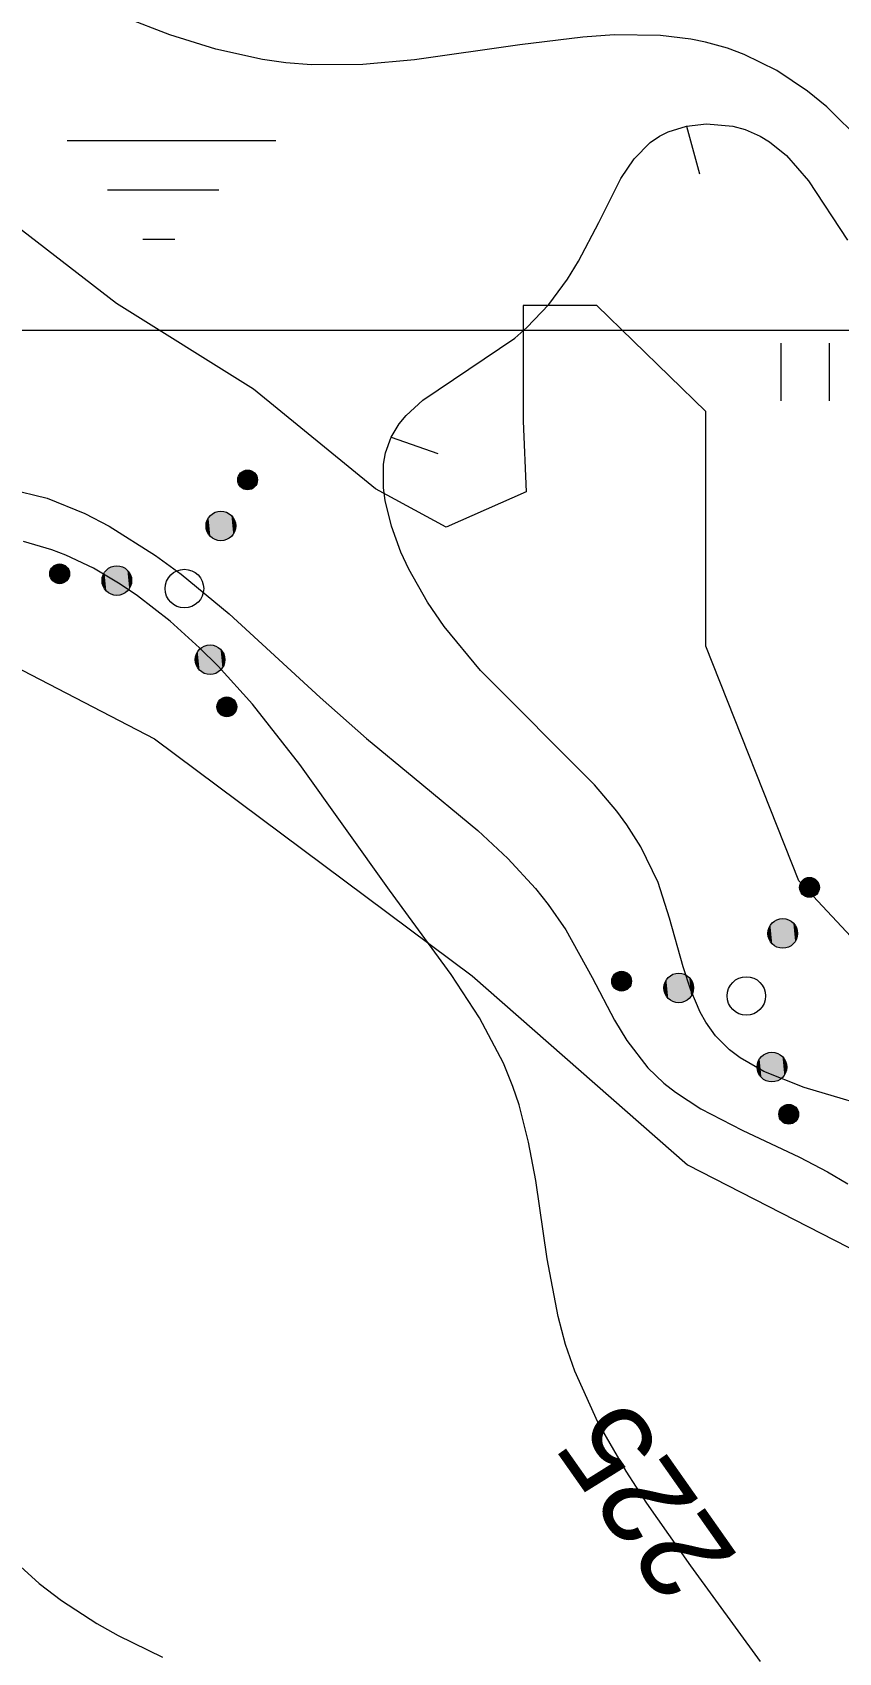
# Model space of a CAD drawing. Extents: x 1000 to 4000, y -5000 to -1000.
# Drawn here: x 1482.1 to 1514.7, y -4764.4 to -4698.8 of the extents above; entities that cross this region are included whole.
import ezdxf
from ezdxf.enums import TextEntityAlignment as Align

# ---------------------------------------------------------------- set-up
doc = ezdxf.new("R2010")
doc.units = 0
doc.header["$MEASUREMENT"] = 0
for name, color, linetype in [('границы команд_1', 10, 'CONTINUOUS'), ('СЛОЙ_33', 7, 'CONTINUOUS'), ('СЛОЙ_40', 7, 'CONTINUOUS'), ('СЛОЙ_41', 7, 'CONTINUOUS'), ('СЛОЙ_50', 7, 'CONTINUOUS')]:
    doc.layers.add(name, color=color, linetype=linetype)
doc.styles.add('STYLE-CHAR_FAST_FONT', font='CHAR_FAST_FONT.shx')

msp = doc.modelspace()

# ---------------------------------------------------------------- linework, layer by layer
at = {"layer": 'границы команд_1', "color": 251, "lineweight": 0}
msp.add_lwpolyline([(1033.439, -1863.261), (3102.461, -1863.261), (3102.461, -4710.896), (1033.439, -4710.896)], close=True, dxfattribs=at)
at = {"layer": 'СЛОЙ_33', "color": 253, "linetype": 'Continuous', "lineweight": 0}
for p, q in [((1483.459, -4703.2), (1491.906, -4703.2)), ((1485.1, -4705.2), (1489.603, -4705.2)), ((1486.52, -4707.2), (1487.825, -4707.2))]:
    msp.add_line(p, q, dxfattribs=at)
msp.add_lwpolyline([(1516.721, -4737.041), (1513.085, -4733.143), (1509.319, -4723.657), (1509.319, -4714.171), (1504.904, -4709.883), (1501.918, -4709.883), (1501.918, -4714.561), (1502.048, -4717.42), (1498.801, -4718.849), (1495.945, -4717.29), (1491.01, -4713.261), (1485.454, -4709.803), (1479.741, -4705.385), (1475.715, -4704.215), (1472.209, -4707.724), (1470.391, -4712.792), (1467.794, -4711.882), (1466.496, -4708.374), (1464.029, -4704.735), (1458.835, -4703.826), (1455.069, -4703.826), (1451.044, -4706.035), (1444.811, -4709.673)], dxfattribs=at)
at = {"layer": 'СЛОЙ_40', "color": 253, "linetype": 'Continuous', "lineweight": 0}
msp.add_lwpolyline([(1444.811, -4709.673), (1448.488, -4713.561), (1454.113, -4716.283), (1456.777, -4719.366), (1461.087, -4722.019), (1466.764, -4723.085), (1475.571, -4721.486), (1486.998, -4727.404), (1499.853, -4736.994), (1508.575, -4744.64), (1519.397, -4750.173), (1524.695, -4756.484), (1528.776, -4760.772), (1540.202, -4761.384), (1547.752, -4763.426), (1558.77, -4762.814), (1564.527, -4756.639)], dxfattribs=at)
at = {"layer": 'СЛОЙ_41', "color": 253, "linetype": 'Continuous', "lineweight": 0}
for p, q in [((1512.362, -4713.741), (1512.362, -4711.401)), ((1514.312, -4711.401), (1514.312, -4713.741))]:
    msp.add_line(p, q, dxfattribs=at)
for centre, radius in [((1490.766, -4716.934), 0.4), ((1489.684, -4718.797), 0.6), ((1483.159, -4720.73), 0.4), ((1485.473, -4721.004), 0.6), ((1488.209, -4721.328), 0.78), ((1489.246, -4724.204), 0.6), ((1489.926, -4726.113), 0.4), ((1513.512, -4733.412), 0.4), ((1512.43, -4735.275), 0.6), ((1505.905, -4737.208), 0.4), ((1508.219, -4737.482), 0.6), ((1510.955, -4737.806), 0.78), ((1511.992, -4740.682), 0.6), ((1512.672, -4742.591), 0.4)]:
    msp.add_circle(centre, radius, dxfattribs=at)
for points in [[(1490.434, -4717.156), (1490.397, -4716.781), (1490.434, -4716.712)], [(1490.484, -4717.217), (1490.434, -4716.712), (1490.484, -4716.651)], [(1490.434, -4717.156), (1490.434, -4716.712), (1490.484, -4717.217)], [(1490.544, -4717.267), (1490.484, -4716.651), (1490.544, -4716.601)], [(1490.484, -4717.217), (1490.484, -4716.651), (1490.544, -4717.267)], [(1490.613, -4717.303), (1490.544, -4716.601), (1490.613, -4716.564)], [(1490.544, -4717.267), (1490.544, -4716.601), (1490.613, -4717.303)], [(1490.688, -4717.326), (1490.613, -4716.564), (1490.688, -4716.542)], [(1490.613, -4717.303), (1490.613, -4716.564), (1490.688, -4717.326)], [(1490.766, -4717.334), (1490.688, -4716.542), (1490.766, -4716.534)], [(1490.688, -4717.326), (1490.688, -4716.542), (1490.766, -4717.334)], [(1490.374, -4717.012), (1490.366, -4716.934), (1490.374, -4716.856)], [(1490.397, -4717.087), (1490.374, -4716.856), (1490.397, -4716.781)], [(1490.374, -4717.012), (1490.374, -4716.856), (1490.397, -4717.087)], [(1490.397, -4717.087), (1490.397, -4716.781), (1490.434, -4717.156)], [(1489.096, -4718.914), (1489.084, -4718.797), (1489.096, -4718.68)], [(1489.13, -4719.027), (1489.096, -4718.68), (1489.13, -4718.567)], [(1489.096, -4718.914), (1489.096, -4718.68), (1489.13, -4719.027)], [(1489.186, -4719.13), (1489.13, -4718.567), (1489.186, -4718.464)], [(1489.13, -4719.027), (1489.13, -4718.567), (1489.186, -4719.13)], [(1489.26, -4719.221), (1489.186, -4718.464), (1489.26, -4718.373)], [(1489.186, -4719.13), (1489.186, -4718.464), (1489.26, -4719.221)], [(1489.351, -4719.296), (1489.26, -4718.373), (1489.351, -4718.298)], [(1489.26, -4719.221), (1489.26, -4718.373), (1489.351, -4719.296)], [(1489.455, -4719.351), (1489.351, -4718.298), (1489.455, -4718.243)], [(1489.351, -4719.296), (1489.351, -4718.298), (1489.455, -4719.351)], [(1489.567, -4719.385), (1489.455, -4718.243), (1489.567, -4718.208)], [(1489.455, -4719.351), (1489.455, -4718.243), (1489.567, -4719.385)], [(1489.684, -4719.397), (1489.567, -4718.208), (1489.684, -4718.197)], [(1489.567, -4719.385), (1489.567, -4718.208), (1489.684, -4719.397)], [(1482.767, -4720.808), (1482.759, -4720.73), (1482.767, -4720.652)], [(1482.79, -4720.883), (1482.767, -4720.652), (1482.79, -4720.577)], [(1482.767, -4720.808), (1482.767, -4720.652), (1482.79, -4720.883)], [(1482.827, -4720.952), (1482.79, -4720.577), (1482.827, -4720.508)], [(1482.79, -4720.883), (1482.79, -4720.577), (1482.827, -4720.952)], [(1482.877, -4721.013), (1482.827, -4720.508), (1482.877, -4720.447)], [(1482.827, -4720.952), (1482.827, -4720.508), (1482.877, -4721.013)], [(1482.937, -4721.063), (1482.877, -4720.447), (1482.937, -4720.397)], [(1482.877, -4721.013), (1482.877, -4720.447), (1482.937, -4721.063)], [(1483.006, -4721.099), (1482.937, -4720.397), (1483.006, -4720.36)], [(1482.937, -4721.063), (1482.937, -4720.397), (1483.006, -4721.099)], [(1483.081, -4721.122), (1483.006, -4720.36), (1483.081, -4720.338)], [(1483.006, -4721.099), (1483.006, -4720.36), (1483.081, -4721.122)], [(1483.159, -4721.13), (1483.081, -4720.338), (1483.159, -4720.33)], [(1483.081, -4721.122), (1483.081, -4720.338), (1483.159, -4721.13)], [(1484.975, -4721.337), (1484.919, -4720.774), (1484.975, -4720.671)], [(1485.049, -4721.428), (1484.975, -4720.671), (1485.049, -4720.58)], [(1484.975, -4721.337), (1484.975, -4720.671), (1485.049, -4721.428)], [(1485.14, -4721.503), (1485.049, -4720.58), (1485.14, -4720.505)], [(1485.049, -4721.428), (1485.049, -4720.58), (1485.14, -4721.503)], [(1485.244, -4721.558), (1485.14, -4720.505), (1485.244, -4720.45)], [(1485.14, -4721.503), (1485.14, -4720.505), (1485.244, -4721.558)], [(1485.356, -4721.592), (1485.244, -4720.45), (1485.356, -4720.415)], [(1485.244, -4721.558), (1485.244, -4720.45), (1485.356, -4721.592)], [(1485.473, -4721.604), (1485.356, -4720.415), (1485.473, -4720.404)], [(1485.356, -4721.592), (1485.356, -4720.415), (1485.473, -4721.604)], [(1484.885, -4721.121), (1484.873, -4721.004), (1484.885, -4720.887)], [(1484.919, -4721.234), (1484.885, -4720.887), (1484.919, -4720.774)], [(1484.885, -4721.121), (1484.885, -4720.887), (1484.919, -4721.234)], [(1484.919, -4721.234), (1484.919, -4720.774), (1484.975, -4721.337)], [(1488.748, -4724.537), (1488.692, -4723.974), (1488.748, -4723.871)], [(1488.822, -4724.628), (1488.748, -4723.871), (1488.822, -4723.78)], [(1488.748, -4724.537), (1488.748, -4723.871), (1488.822, -4724.628)], [(1488.913, -4724.703), (1488.822, -4723.78), (1488.913, -4723.705)], [(1488.822, -4724.628), (1488.822, -4723.78), (1488.913, -4724.703)], [(1489.017, -4724.758), (1488.913, -4723.705), (1489.017, -4723.65)], [(1488.913, -4724.703), (1488.913, -4723.705), (1489.017, -4724.758)], [(1489.129, -4724.792), (1489.017, -4723.65), (1489.129, -4723.615)], [(1489.017, -4724.758), (1489.017, -4723.65), (1489.129, -4724.792)], [(1489.246, -4724.804), (1489.129, -4723.615), (1489.246, -4723.604)], [(1489.129, -4724.792), (1489.129, -4723.615), (1489.246, -4724.804)], [(1488.658, -4724.321), (1488.646, -4724.204), (1488.658, -4724.087)], [(1488.692, -4724.434), (1488.658, -4724.087), (1488.692, -4723.974)], [(1488.658, -4724.321), (1488.658, -4724.087), (1488.692, -4724.434)], [(1488.692, -4724.434), (1488.692, -4723.974), (1488.748, -4724.537)], [(1489.594, -4726.335), (1489.557, -4725.96), (1489.594, -4725.891)], [(1489.644, -4726.396), (1489.594, -4725.891), (1489.644, -4725.83)], [(1489.594, -4726.335), (1489.594, -4725.891), (1489.644, -4726.396)], [(1489.704, -4726.446), (1489.644, -4725.83), (1489.704, -4725.78)], [(1489.644, -4726.396), (1489.644, -4725.83), (1489.704, -4726.446)], [(1489.773, -4726.482), (1489.704, -4725.78), (1489.773, -4725.743)], [(1489.704, -4726.446), (1489.704, -4725.78), (1489.773, -4726.482)], [(1489.848, -4726.505), (1489.773, -4725.743), (1489.848, -4725.721)], [(1489.773, -4726.482), (1489.773, -4725.743), (1489.848, -4726.505)], [(1489.926, -4726.513), (1489.848, -4725.721), (1489.926, -4725.713)], [(1489.848, -4726.505), (1489.848, -4725.721), (1489.926, -4726.513)], [(1489.534, -4726.191), (1489.526, -4726.113), (1489.534, -4726.035)], [(1489.557, -4726.266), (1489.534, -4726.035), (1489.557, -4725.96)], [(1489.534, -4726.191), (1489.534, -4726.035), (1489.557, -4726.266)], [(1489.557, -4726.266), (1489.557, -4725.96), (1489.594, -4726.335)], [(1513.23, -4733.695), (1513.18, -4733.19), (1513.23, -4733.129)], [(1513.29, -4733.745), (1513.23, -4733.129), (1513.29, -4733.079)], [(1513.23, -4733.695), (1513.23, -4733.129), (1513.29, -4733.745)], [(1513.359, -4733.781), (1513.29, -4733.079), (1513.359, -4733.042)], [(1513.29, -4733.745), (1513.29, -4733.079), (1513.359, -4733.781)], [(1513.434, -4733.804), (1513.359, -4733.042), (1513.434, -4733.02)], [(1513.359, -4733.781), (1513.359, -4733.042), (1513.434, -4733.804)], [(1513.512, -4733.812), (1513.434, -4733.02), (1513.512, -4733.012)], [(1513.434, -4733.804), (1513.434, -4733.02), (1513.512, -4733.812)], [(1513.12, -4733.49), (1513.112, -4733.412), (1513.12, -4733.334)], [(1513.143, -4733.565), (1513.12, -4733.334), (1513.143, -4733.259)], [(1513.12, -4733.49), (1513.12, -4733.334), (1513.143, -4733.565)], [(1513.18, -4733.634), (1513.143, -4733.259), (1513.18, -4733.19)], [(1513.143, -4733.565), (1513.143, -4733.259), (1513.18, -4733.634)], [(1513.18, -4733.634), (1513.18, -4733.19), (1513.23, -4733.695)], [(1511.876, -4735.505), (1511.842, -4735.158), (1511.876, -4735.045)], [(1511.932, -4735.608), (1511.876, -4735.045), (1511.932, -4734.942)], [(1511.876, -4735.505), (1511.876, -4735.045), (1511.932, -4735.608)], [(1512.006, -4735.699), (1511.932, -4734.942), (1512.006, -4734.851)], [(1511.932, -4735.608), (1511.932, -4734.942), (1512.006, -4735.699)], [(1512.097, -4735.774), (1512.006, -4734.851), (1512.097, -4734.776)], [(1512.006, -4735.699), (1512.006, -4734.851), (1512.097, -4735.774)], [(1512.201, -4735.829), (1512.097, -4734.776), (1512.201, -4734.721)], [(1512.097, -4735.774), (1512.097, -4734.776), (1512.201, -4735.829)], [(1512.313, -4735.863), (1512.201, -4734.721), (1512.313, -4734.686)], [(1512.201, -4735.829), (1512.201, -4734.721), (1512.313, -4735.863)], [(1512.43, -4735.875), (1512.313, -4734.686), (1512.43, -4734.675)], [(1512.313, -4735.863), (1512.313, -4734.686), (1512.43, -4735.875)], [(1511.842, -4735.392), (1511.83, -4735.275), (1511.842, -4735.158)], [(1511.842, -4735.392), (1511.842, -4735.158), (1511.876, -4735.505)], [(1505.536, -4737.361), (1505.513, -4737.13), (1505.536, -4737.055)], [(1505.573, -4737.43), (1505.536, -4737.055), (1505.573, -4736.986)], [(1505.536, -4737.361), (1505.536, -4737.055), (1505.573, -4737.43)], [(1505.623, -4737.491), (1505.573, -4736.986), (1505.623, -4736.925)], [(1505.573, -4737.43), (1505.573, -4736.986), (1505.623, -4737.491)], [(1505.683, -4737.541), (1505.623, -4736.925), (1505.683, -4736.875)], [(1505.623, -4737.491), (1505.623, -4736.925), (1505.683, -4737.541)], [(1505.752, -4737.577), (1505.683, -4736.875), (1505.752, -4736.838)], [(1505.683, -4737.541), (1505.683, -4736.875), (1505.752, -4737.577)], [(1505.827, -4737.6), (1505.752, -4736.838), (1505.827, -4736.816)], [(1505.752, -4737.577), (1505.752, -4736.838), (1505.827, -4737.6)], [(1505.905, -4737.608), (1505.827, -4736.816), (1505.905, -4736.808)], [(1505.827, -4737.6), (1505.827, -4736.816), (1505.905, -4737.608)], [(1507.795, -4737.906), (1507.721, -4737.149), (1507.795, -4737.058)], [(1507.886, -4737.981), (1507.795, -4737.058), (1507.886, -4736.983)], [(1507.795, -4737.906), (1507.795, -4737.058), (1507.886, -4737.981)], [(1507.99, -4738.036), (1507.886, -4736.983), (1507.99, -4736.928)], [(1507.886, -4737.981), (1507.886, -4736.983), (1507.99, -4738.036)], [(1508.102, -4738.07), (1507.99, -4736.928), (1508.102, -4736.893)], [(1507.99, -4738.036), (1507.99, -4736.928), (1508.102, -4738.07)], [(1508.219, -4738.082), (1508.102, -4736.893), (1508.219, -4736.882)], [(1508.102, -4738.07), (1508.102, -4736.893), (1508.219, -4738.082)], [(1505.513, -4737.286), (1505.505, -4737.208), (1505.513, -4737.13)], [(1505.513, -4737.286), (1505.513, -4737.13), (1505.536, -4737.361)], [(1507.631, -4737.599), (1507.619, -4737.482), (1507.631, -4737.365)], [(1507.665, -4737.712), (1507.631, -4737.365), (1507.665, -4737.252)], [(1507.631, -4737.599), (1507.631, -4737.365), (1507.665, -4737.712)], [(1507.721, -4737.815), (1507.665, -4737.252), (1507.721, -4737.149)], [(1507.665, -4737.712), (1507.665, -4737.252), (1507.721, -4737.815)], [(1507.721, -4737.815), (1507.721, -4737.149), (1507.795, -4737.906)], [(1511.494, -4741.015), (1511.438, -4740.452), (1511.494, -4740.349)], [(1511.568, -4741.106), (1511.494, -4740.349), (1511.568, -4740.258)], [(1511.494, -4741.015), (1511.494, -4740.349), (1511.568, -4741.106)], [(1511.659, -4741.181), (1511.568, -4740.258), (1511.659, -4740.183)], [(1511.568, -4741.106), (1511.568, -4740.258), (1511.659, -4741.181)], [(1511.763, -4741.236), (1511.659, -4740.183), (1511.763, -4740.128)], [(1511.659, -4741.181), (1511.659, -4740.183), (1511.763, -4741.236)], [(1511.875, -4741.27), (1511.763, -4740.128), (1511.875, -4740.093)], [(1511.763, -4741.236), (1511.763, -4740.128), (1511.875, -4741.27)], [(1511.992, -4741.282), (1511.875, -4740.093), (1511.992, -4740.082)], [(1511.875, -4741.27), (1511.875, -4740.093), (1511.992, -4741.282)], [(1511.404, -4740.799), (1511.392, -4740.682), (1511.404, -4740.565)], [(1511.438, -4740.912), (1511.404, -4740.565), (1511.438, -4740.452)], [(1511.404, -4740.799), (1511.404, -4740.565), (1511.438, -4740.912)], [(1511.438, -4740.912), (1511.438, -4740.452), (1511.494, -4741.015)], [(1512.39, -4742.874), (1512.34, -4742.369), (1512.39, -4742.308)], [(1512.45, -4742.924), (1512.39, -4742.308), (1512.45, -4742.258)], [(1512.39, -4742.874), (1512.39, -4742.308), (1512.45, -4742.924)], [(1512.519, -4742.96), (1512.45, -4742.258), (1512.519, -4742.221)], [(1512.45, -4742.924), (1512.45, -4742.258), (1512.519, -4742.96)], [(1512.594, -4742.983), (1512.519, -4742.221), (1512.594, -4742.199)], [(1512.519, -4742.96), (1512.519, -4742.221), (1512.594, -4742.983)], [(1512.672, -4742.991), (1512.594, -4742.199), (1512.672, -4742.191)], [(1512.594, -4742.983), (1512.594, -4742.199), (1512.672, -4742.991)], [(1512.28, -4742.669), (1512.272, -4742.591), (1512.28, -4742.513)], [(1512.303, -4742.744), (1512.28, -4742.513), (1512.303, -4742.438)], [(1512.28, -4742.669), (1512.28, -4742.513), (1512.303, -4742.744)], [(1512.34, -4742.813), (1512.303, -4742.438), (1512.34, -4742.369)], [(1512.303, -4742.744), (1512.303, -4742.438), (1512.34, -4742.813)], [(1512.34, -4742.813), (1512.34, -4742.369), (1512.39, -4742.874)]]:
    msp.add_solid(points, dxfattribs=at)
at = {"layer": 'СЛОЙ_41', "color": 253, "linetype": 'Continuous', "lineweight": 0, "extrusion": (0, 0, -1)}
for points in [[(-1490.766, -4717.334), (-1490.766, -4716.534), (-1490.845, -4717.326)], [(-1490.845, -4717.326), (-1490.766, -4716.534), (-1490.845, -4716.542)], [(-1490.845, -4717.326), (-1490.845, -4716.542), (-1490.92, -4717.303)], [(-1490.92, -4717.303), (-1490.845, -4716.542), (-1490.92, -4716.564)], [(-1490.92, -4717.303), (-1490.92, -4716.564), (-1490.989, -4717.267)], [(-1490.989, -4717.267), (-1490.92, -4716.564), (-1490.989, -4716.601)], [(-1490.989, -4717.267), (-1490.989, -4716.601), (-1491.049, -4717.217)], [(-1491.049, -4717.217), (-1490.989, -4716.601), (-1491.049, -4716.651)], [(-1491.049, -4717.217), (-1491.049, -4716.651), (-1491.099, -4717.156)], [(-1491.099, -4717.156), (-1491.049, -4716.651), (-1491.099, -4716.712)], [(-1491.099, -4717.156), (-1491.099, -4716.712), (-1491.136, -4717.087)], [(-1491.136, -4717.087), (-1491.099, -4716.712), (-1491.136, -4716.781)], [(-1491.136, -4717.087), (-1491.136, -4716.781), (-1491.159, -4717.012)], [(-1491.159, -4717.012), (-1491.136, -4716.781), (-1491.159, -4716.856)], [(-1491.159, -4717.012), (-1491.159, -4716.856), (-1491.166, -4716.934)], [(-1489.684, -4719.397), (-1489.684, -4718.197), (-1489.802, -4719.385)], [(-1489.802, -4719.385), (-1489.684, -4718.197), (-1489.802, -4718.208)], [(-1489.802, -4719.385), (-1489.802, -4718.208), (-1489.914, -4719.351)], [(-1489.914, -4719.351), (-1489.802, -4718.208), (-1489.914, -4718.243)], [(-1489.914, -4719.351), (-1489.914, -4718.243), (-1490.018, -4719.296)], [(-1490.018, -4719.296), (-1489.914, -4718.243), (-1490.018, -4718.298)], [(-1490.018, -4719.296), (-1490.018, -4718.298), (-1490.109, -4719.221)], [(-1490.109, -4719.221), (-1490.018, -4718.298), (-1490.109, -4718.373)], [(-1490.109, -4719.221), (-1490.109, -4718.373), (-1490.183, -4719.13)], [(-1490.183, -4719.13), (-1490.109, -4718.373), (-1490.183, -4718.464)], [(-1490.183, -4719.13), (-1490.183, -4718.464), (-1490.239, -4719.027)], [(-1490.239, -4719.027), (-1490.183, -4718.464), (-1490.239, -4718.567)], [(-1490.239, -4719.027), (-1490.239, -4718.567), (-1490.273, -4718.914)], [(-1490.273, -4718.914), (-1490.239, -4718.567), (-1490.273, -4718.68)], [(-1490.273, -4718.914), (-1490.273, -4718.68), (-1490.284, -4718.797)], [(-1483.159, -4721.13), (-1483.159, -4720.33), (-1483.238, -4721.122)], [(-1483.238, -4721.122), (-1483.159, -4720.33), (-1483.238, -4720.338)], [(-1483.238, -4721.122), (-1483.238, -4720.338), (-1483.313, -4721.099)], [(-1483.313, -4721.099), (-1483.238, -4720.338), (-1483.313, -4720.36)], [(-1483.313, -4721.099), (-1483.313, -4720.36), (-1483.382, -4721.063)], [(-1483.382, -4721.063), (-1483.313, -4720.36), (-1483.382, -4720.397)], [(-1483.382, -4721.063), (-1483.382, -4720.397), (-1483.442, -4721.013)], [(-1483.442, -4721.013), (-1483.382, -4720.397), (-1483.442, -4720.447)], [(-1483.442, -4721.013), (-1483.442, -4720.447), (-1483.492, -4720.952)], [(-1483.492, -4720.952), (-1483.442, -4720.447), (-1483.492, -4720.508)], [(-1483.492, -4720.952), (-1483.492, -4720.508), (-1483.529, -4720.883)], [(-1483.529, -4720.883), (-1483.492, -4720.508), (-1483.529, -4720.577)], [(-1483.529, -4720.883), (-1483.529, -4720.577), (-1483.552, -4720.808)], [(-1483.552, -4720.808), (-1483.529, -4720.577), (-1483.552, -4720.652)], [(-1483.552, -4720.808), (-1483.552, -4720.652), (-1483.559, -4720.73)], [(-1485.473, -4721.604), (-1485.473, -4720.404), (-1485.591, -4721.592)], [(-1485.591, -4721.592), (-1485.473, -4720.404), (-1485.591, -4720.415)], [(-1485.591, -4721.592), (-1485.591, -4720.415), (-1485.703, -4721.558)], [(-1485.703, -4721.558), (-1485.591, -4720.415), (-1485.703, -4720.45)], [(-1485.703, -4721.558), (-1485.703, -4720.45), (-1485.807, -4721.503)], [(-1485.807, -4721.503), (-1485.703, -4720.45), (-1485.807, -4720.505)], [(-1485.807, -4721.503), (-1485.807, -4720.505), (-1485.898, -4721.428)], [(-1485.898, -4721.428), (-1485.807, -4720.505), (-1485.898, -4720.58)], [(-1485.898, -4721.428), (-1485.898, -4720.58), (-1485.972, -4721.337)], [(-1485.972, -4721.337), (-1485.898, -4720.58), (-1485.972, -4720.671)], [(-1485.972, -4721.337), (-1485.972, -4720.671), (-1486.028, -4721.234)], [(-1486.028, -4721.234), (-1485.972, -4720.671), (-1486.028, -4720.774)], [(-1486.028, -4721.234), (-1486.028, -4720.774), (-1486.062, -4721.121)], [(-1486.062, -4721.121), (-1486.028, -4720.774), (-1486.062, -4720.887)], [(-1486.062, -4721.121), (-1486.062, -4720.887), (-1486.073, -4721.004)], [(-1489.246, -4724.804), (-1489.246, -4723.604), (-1489.364, -4724.792)], [(-1489.364, -4724.792), (-1489.246, -4723.604), (-1489.364, -4723.615)], [(-1489.364, -4724.792), (-1489.364, -4723.615), (-1489.476, -4724.758)], [(-1489.476, -4724.758), (-1489.364, -4723.615), (-1489.476, -4723.65)], [(-1489.476, -4724.758), (-1489.476, -4723.65), (-1489.58, -4724.703)], [(-1489.58, -4724.703), (-1489.476, -4723.65), (-1489.58, -4723.705)], [(-1489.58, -4724.703), (-1489.58, -4723.705), (-1489.671, -4724.628)], [(-1489.671, -4724.628), (-1489.58, -4723.705), (-1489.671, -4723.78)], [(-1489.671, -4724.628), (-1489.671, -4723.78), (-1489.745, -4724.537)], [(-1489.745, -4724.537), (-1489.671, -4723.78), (-1489.745, -4723.871)], [(-1489.745, -4724.537), (-1489.745, -4723.871), (-1489.801, -4724.434)], [(-1489.801, -4724.434), (-1489.745, -4723.871), (-1489.801, -4723.974)], [(-1489.801, -4724.434), (-1489.801, -4723.974), (-1489.835, -4724.321)], [(-1489.835, -4724.321), (-1489.801, -4723.974), (-1489.835, -4724.087)], [(-1489.835, -4724.321), (-1489.835, -4724.087), (-1489.846, -4724.204)], [(-1489.926, -4726.513), (-1489.926, -4725.713), (-1490.005, -4726.505)], [(-1490.005, -4726.505), (-1489.926, -4725.713), (-1490.005, -4725.721)], [(-1490.005, -4726.505), (-1490.005, -4725.721), (-1490.08, -4726.482)], [(-1490.08, -4726.482), (-1490.005, -4725.721), (-1490.08, -4725.743)], [(-1490.08, -4726.482), (-1490.08, -4725.743), (-1490.149, -4726.446)], [(-1490.149, -4726.446), (-1490.08, -4725.743), (-1490.149, -4725.78)], [(-1490.149, -4726.446), (-1490.149, -4725.78), (-1490.209, -4726.396)], [(-1490.209, -4726.396), (-1490.149, -4725.78), (-1490.209, -4725.83)], [(-1490.209, -4726.396), (-1490.209, -4725.83), (-1490.259, -4726.335)], [(-1490.259, -4726.335), (-1490.209, -4725.83), (-1490.259, -4725.891)], [(-1490.259, -4726.335), (-1490.259, -4725.891), (-1490.296, -4726.266)], [(-1490.296, -4726.266), (-1490.259, -4725.891), (-1490.296, -4725.96)], [(-1490.296, -4726.266), (-1490.296, -4725.96), (-1490.319, -4726.191)], [(-1490.319, -4726.191), (-1490.296, -4725.96), (-1490.319, -4726.035)], [(-1490.319, -4726.191), (-1490.319, -4726.035), (-1490.326, -4726.113)], [(-1513.512, -4733.812), (-1513.512, -4733.012), (-1513.591, -4733.804)], [(-1513.591, -4733.804), (-1513.512, -4733.012), (-1513.591, -4733.02)], [(-1513.591, -4733.804), (-1513.591, -4733.02), (-1513.666, -4733.781)], [(-1513.666, -4733.781), (-1513.591, -4733.02), (-1513.666, -4733.042)], [(-1513.666, -4733.781), (-1513.666, -4733.042), (-1513.735, -4733.745)], [(-1513.735, -4733.745), (-1513.666, -4733.042), (-1513.735, -4733.079)], [(-1513.735, -4733.745), (-1513.735, -4733.079), (-1513.795, -4733.695)], [(-1513.795, -4733.695), (-1513.735, -4733.079), (-1513.795, -4733.129)], [(-1513.795, -4733.695), (-1513.795, -4733.129), (-1513.845, -4733.634)], [(-1513.845, -4733.634), (-1513.795, -4733.129), (-1513.845, -4733.19)], [(-1513.845, -4733.634), (-1513.845, -4733.19), (-1513.882, -4733.565)], [(-1513.882, -4733.565), (-1513.845, -4733.19), (-1513.882, -4733.259)], [(-1513.882, -4733.565), (-1513.882, -4733.259), (-1513.905, -4733.49)], [(-1513.905, -4733.49), (-1513.882, -4733.259), (-1513.905, -4733.334)], [(-1513.905, -4733.49), (-1513.905, -4733.334), (-1513.912, -4733.412)], [(-1512.43, -4735.875), (-1512.43, -4734.675), (-1512.548, -4735.863)], [(-1512.548, -4735.863), (-1512.43, -4734.675), (-1512.548, -4734.686)], [(-1512.548, -4735.863), (-1512.548, -4734.686), (-1512.66, -4735.829)], [(-1512.66, -4735.829), (-1512.548, -4734.686), (-1512.66, -4734.721)], [(-1512.66, -4735.829), (-1512.66, -4734.721), (-1512.764, -4735.774)], [(-1512.764, -4735.774), (-1512.66, -4734.721), (-1512.764, -4734.776)], [(-1512.764, -4735.774), (-1512.764, -4734.776), (-1512.855, -4735.699)], [(-1512.855, -4735.699), (-1512.764, -4734.776), (-1512.855, -4734.851)], [(-1512.855, -4735.699), (-1512.855, -4734.851), (-1512.929, -4735.608)], [(-1512.929, -4735.608), (-1512.855, -4734.851), (-1512.929, -4734.942)], [(-1512.929, -4735.608), (-1512.929, -4734.942), (-1512.985, -4735.505)], [(-1512.985, -4735.505), (-1512.929, -4734.942), (-1512.985, -4735.045)], [(-1512.985, -4735.505), (-1512.985, -4735.045), (-1513.019, -4735.392)], [(-1513.019, -4735.392), (-1512.985, -4735.045), (-1513.019, -4735.158)], [(-1513.019, -4735.392), (-1513.019, -4735.158), (-1513.03, -4735.275)], [(-1505.905, -4737.608), (-1505.905, -4736.808), (-1505.984, -4737.6)], [(-1505.984, -4737.6), (-1505.905, -4736.808), (-1505.984, -4736.816)], [(-1505.984, -4737.6), (-1505.984, -4736.816), (-1506.059, -4737.577)], [(-1506.059, -4737.577), (-1505.984, -4736.816), (-1506.059, -4736.838)], [(-1506.059, -4737.577), (-1506.059, -4736.838), (-1506.128, -4737.541)], [(-1506.128, -4737.541), (-1506.059, -4736.838), (-1506.128, -4736.875)], [(-1506.128, -4737.541), (-1506.128, -4736.875), (-1506.188, -4737.491)], [(-1506.188, -4737.491), (-1506.128, -4736.875), (-1506.188, -4736.925)], [(-1506.188, -4737.491), (-1506.188, -4736.925), (-1506.238, -4737.43)], [(-1506.238, -4737.43), (-1506.188, -4736.925), (-1506.238, -4736.986)], [(-1506.238, -4737.43), (-1506.238, -4736.986), (-1506.275, -4737.361)], [(-1506.275, -4737.361), (-1506.238, -4736.986), (-1506.275, -4737.055)], [(-1506.275, -4737.361), (-1506.275, -4737.055), (-1506.298, -4737.286)], [(-1506.298, -4737.286), (-1506.275, -4737.055), (-1506.298, -4737.13)], [(-1508.219, -4738.082), (-1508.219, -4736.882), (-1508.337, -4738.07)], [(-1508.337, -4738.07), (-1508.219, -4736.882), (-1508.337, -4736.893)], [(-1508.337, -4738.07), (-1508.337, -4736.893), (-1508.449, -4738.036)], [(-1508.449, -4738.036), (-1508.337, -4736.893), (-1508.449, -4736.928)], [(-1508.449, -4738.036), (-1508.449, -4736.928), (-1508.553, -4737.981)], [(-1508.553, -4737.981), (-1508.449, -4736.928), (-1508.553, -4736.983)], [(-1508.553, -4737.981), (-1508.553, -4736.983), (-1508.644, -4737.906)], [(-1508.644, -4737.906), (-1508.553, -4736.983), (-1508.644, -4737.058)], [(-1508.644, -4737.906), (-1508.644, -4737.058), (-1508.718, -4737.815)], [(-1508.718, -4737.815), (-1508.644, -4737.058), (-1508.718, -4737.149)], [(-1506.298, -4737.286), (-1506.298, -4737.13), (-1506.305, -4737.208)], [(-1508.718, -4737.815), (-1508.718, -4737.149), (-1508.774, -4737.712)], [(-1508.774, -4737.712), (-1508.718, -4737.149), (-1508.774, -4737.252)], [(-1508.774, -4737.712), (-1508.774, -4737.252), (-1508.808, -4737.599)], [(-1508.808, -4737.599), (-1508.774, -4737.252), (-1508.808, -4737.365)], [(-1508.808, -4737.599), (-1508.808, -4737.365), (-1508.819, -4737.482)], [(-1511.992, -4741.282), (-1511.992, -4740.082), (-1512.11, -4741.27)], [(-1512.11, -4741.27), (-1511.992, -4740.082), (-1512.11, -4740.093)], [(-1512.11, -4741.27), (-1512.11, -4740.093), (-1512.222, -4741.236)], [(-1512.222, -4741.236), (-1512.11, -4740.093), (-1512.222, -4740.128)], [(-1512.222, -4741.236), (-1512.222, -4740.128), (-1512.326, -4741.181)], [(-1512.326, -4741.181), (-1512.222, -4740.128), (-1512.326, -4740.183)], [(-1512.326, -4741.181), (-1512.326, -4740.183), (-1512.417, -4741.106)], [(-1512.417, -4741.106), (-1512.326, -4740.183), (-1512.417, -4740.258)], [(-1512.417, -4741.106), (-1512.417, -4740.258), (-1512.491, -4741.015)], [(-1512.491, -4741.015), (-1512.417, -4740.258), (-1512.491, -4740.349)], [(-1512.491, -4741.015), (-1512.491, -4740.349), (-1512.547, -4740.912)], [(-1512.547, -4740.912), (-1512.491, -4740.349), (-1512.547, -4740.452)], [(-1512.547, -4740.912), (-1512.547, -4740.452), (-1512.581, -4740.799)], [(-1512.581, -4740.799), (-1512.547, -4740.452), (-1512.581, -4740.565)], [(-1512.581, -4740.799), (-1512.581, -4740.565), (-1512.592, -4740.682)], [(-1512.672, -4742.991), (-1512.672, -4742.191), (-1512.751, -4742.983)], [(-1512.751, -4742.983), (-1512.672, -4742.191), (-1512.751, -4742.199)], [(-1512.751, -4742.983), (-1512.751, -4742.199), (-1512.826, -4742.96)], [(-1512.826, -4742.96), (-1512.751, -4742.199), (-1512.826, -4742.221)], [(-1512.826, -4742.96), (-1512.826, -4742.221), (-1512.895, -4742.924)], [(-1512.895, -4742.924), (-1512.826, -4742.221), (-1512.895, -4742.258)], [(-1512.895, -4742.924), (-1512.895, -4742.258), (-1512.955, -4742.874)], [(-1512.955, -4742.874), (-1512.895, -4742.258), (-1512.955, -4742.308)], [(-1512.955, -4742.874), (-1512.955, -4742.308), (-1513.005, -4742.813)], [(-1513.005, -4742.813), (-1512.955, -4742.308), (-1513.005, -4742.369)], [(-1513.005, -4742.813), (-1513.005, -4742.369), (-1513.042, -4742.744)], [(-1513.042, -4742.744), (-1513.005, -4742.369), (-1513.042, -4742.438)], [(-1513.042, -4742.744), (-1513.042, -4742.438), (-1513.065, -4742.669)], [(-1513.065, -4742.669), (-1513.042, -4742.438), (-1513.065, -4742.513)], [(-1513.065, -4742.669), (-1513.065, -4742.513), (-1513.072, -4742.591)]]:
    msp.add_solid(points, dxfattribs=at)
at = {"layer": 'СЛОЙ_50', "color": 253, "linetype": 'Continuous', "lineweight": 0}
for p, q in [((1508.54, -4702.623), (1509.061, -4704.554)), ((1496.576, -4715.201), (1498.461, -4715.87))]:
    msp.add_line(p, q, dxfattribs=at)
for points in [[(1487.616, -4698.938), (1483.978, -4697.534)], [(1515.655, -4703.27), (1514.212, -4701.841), (1513.429, -4701.206), (1512.186, -4700.376), (1510.869, -4699.721), (1510.187, -4699.467), (1509.304, -4699.223), (1508.704, -4699.104), (1507.482, -4698.959), (1505.603, -4698.936), (1504.333, -4699.02), (1501.783, -4699.335), (1497.527, -4699.949), (1495.43, -4700.137), (1493.349, -4700.151), (1492.314, -4700.069), (1491.366, -4699.935), (1489.481, -4699.514), (1487.616, -4698.938)], [(1496.576, -4715.201), (1496.907, -4714.661), (1497.185, -4714.328), (1497.854, -4713.713), (1501.578, -4711.198), (1502.076, -4710.77), (1502.957, -4709.838), (1503.712, -4708.813), (1504.162, -4708.083), (1504.979, -4706.528), (1505.877, -4704.746), (1506.412, -4703.948), (1507.064, -4703.288), (1507.446, -4703.028), (1507.789, -4702.856), (1508.54, -4702.623), (1509.341, -4702.531), (1510.41, -4702.624), (1510.914, -4702.761), (1511.522, -4703.027), (1511.895, -4703.255), (1512.575, -4703.811), (1513.467, -4704.843), (1515.049, -4707.231)], [(1516.85, -4742.556), (1513.298, -4741.508), (1511.659, -4740.864), (1510.7, -4740.311), (1510.273, -4739.985), (1509.714, -4739.42), (1509.319, -4738.863), (1509.093, -4738.457), (1508.713, -4737.575), (1508.4, -4736.628), (1507.851, -4734.652), (1507.38, -4733.215), (1506.684, -4731.772), (1506.121, -4730.89), (1505.709, -4730.332), (1504.811, -4729.268), (1500.191, -4724.647), (1498.718, -4722.864), (1498.043, -4721.873), (1497.295, -4720.543), (1496.974, -4719.85), (1496.586, -4718.801), (1496.333, -4717.764), (1496.267, -4717.258), (1496.273, -4716.292), (1496.352, -4715.837), (1496.576, -4715.201)], [(1481.098, -4717.298), (1482.658, -4717.675), (1484.178, -4718.287), (1485.163, -4718.798), (1487.044, -4719.989), (1488.075, -4720.747), (1490.024, -4722.351)], [(1511.53, -4764.721), (1508.71, -4760.847), (1506.93, -4758.317), (1506.089, -4757.027), (1504.947, -4755.042), (1504.01, -4752.976), (1503.641, -4751.906), (1503.336, -4750.768), (1502.898, -4748.431), (1502.432, -4745.274), (1502.143, -4743.72), (1501.754, -4742.204), (1501.507, -4741.467), (1501.119, -4740.518), (1500.156, -4738.692), (1499.013, -4736.938), (1496.506, -4733.528), (1492.878, -4728.449), (1490.964, -4726.01), (1489.571, -4724.464), (1488.826, -4723.721), (1487.636, -4722.653), (1486.309, -4721.621), (1485.611, -4721.147), (1484.529, -4720.507), (1483.413, -4719.974), (1482.844, -4719.755), (1481.692, -4719.426)], [(1490.024, -4722.351), (1493.707, -4725.729), (1495.58, -4727.395), (1497.516, -4728.981), (1500.089, -4731.115), (1501.302, -4732.25), (1502.423, -4733.464), (1502.94, -4734.109), (1503.649, -4735.134), (1504.711, -4737.063), (1505.619, -4738.79), (1506.114, -4739.605), (1506.969, -4740.71), (1507.618, -4741.327), (1508.09, -4741.699), (1509.111, -4742.365), (1510.781, -4743.233), (1513.104, -4744.323), (1514.238, -4744.913), (1515.07, -4745.41)], [(1474.363, -4748.742), (1474.864, -4750.518), (1475.215, -4751.527), (1475.987, -4753.369), (1476.432, -4754.269), (1477.17, -4755.588), (1478.431, -4757.477), (1479.868, -4759.237), (1480.651, -4760.059), (1482.336, -4761.572), (1483.236, -4762.256), (1484.657, -4763.182), (1485.529, -4763.669), (1487.322, -4764.552)]]:
    msp.add_lwpolyline(points, dxfattribs=at)

# ---------------------------------------------------------------- texts
at = {"layer": 'СЛОЙ_50', "color": 253, "linetype": 'Continuous', "lineweight": 0, "style": 'STYLE-CHAR_FAST_FONT'}
msp.add_text('225', height=3.6, rotation=125.12681, dxfattribs=at).set_placement((1506.893, -4758.264), align=Align.MIDDLE_CENTER)

doc.saveas('drawing.dxf')
